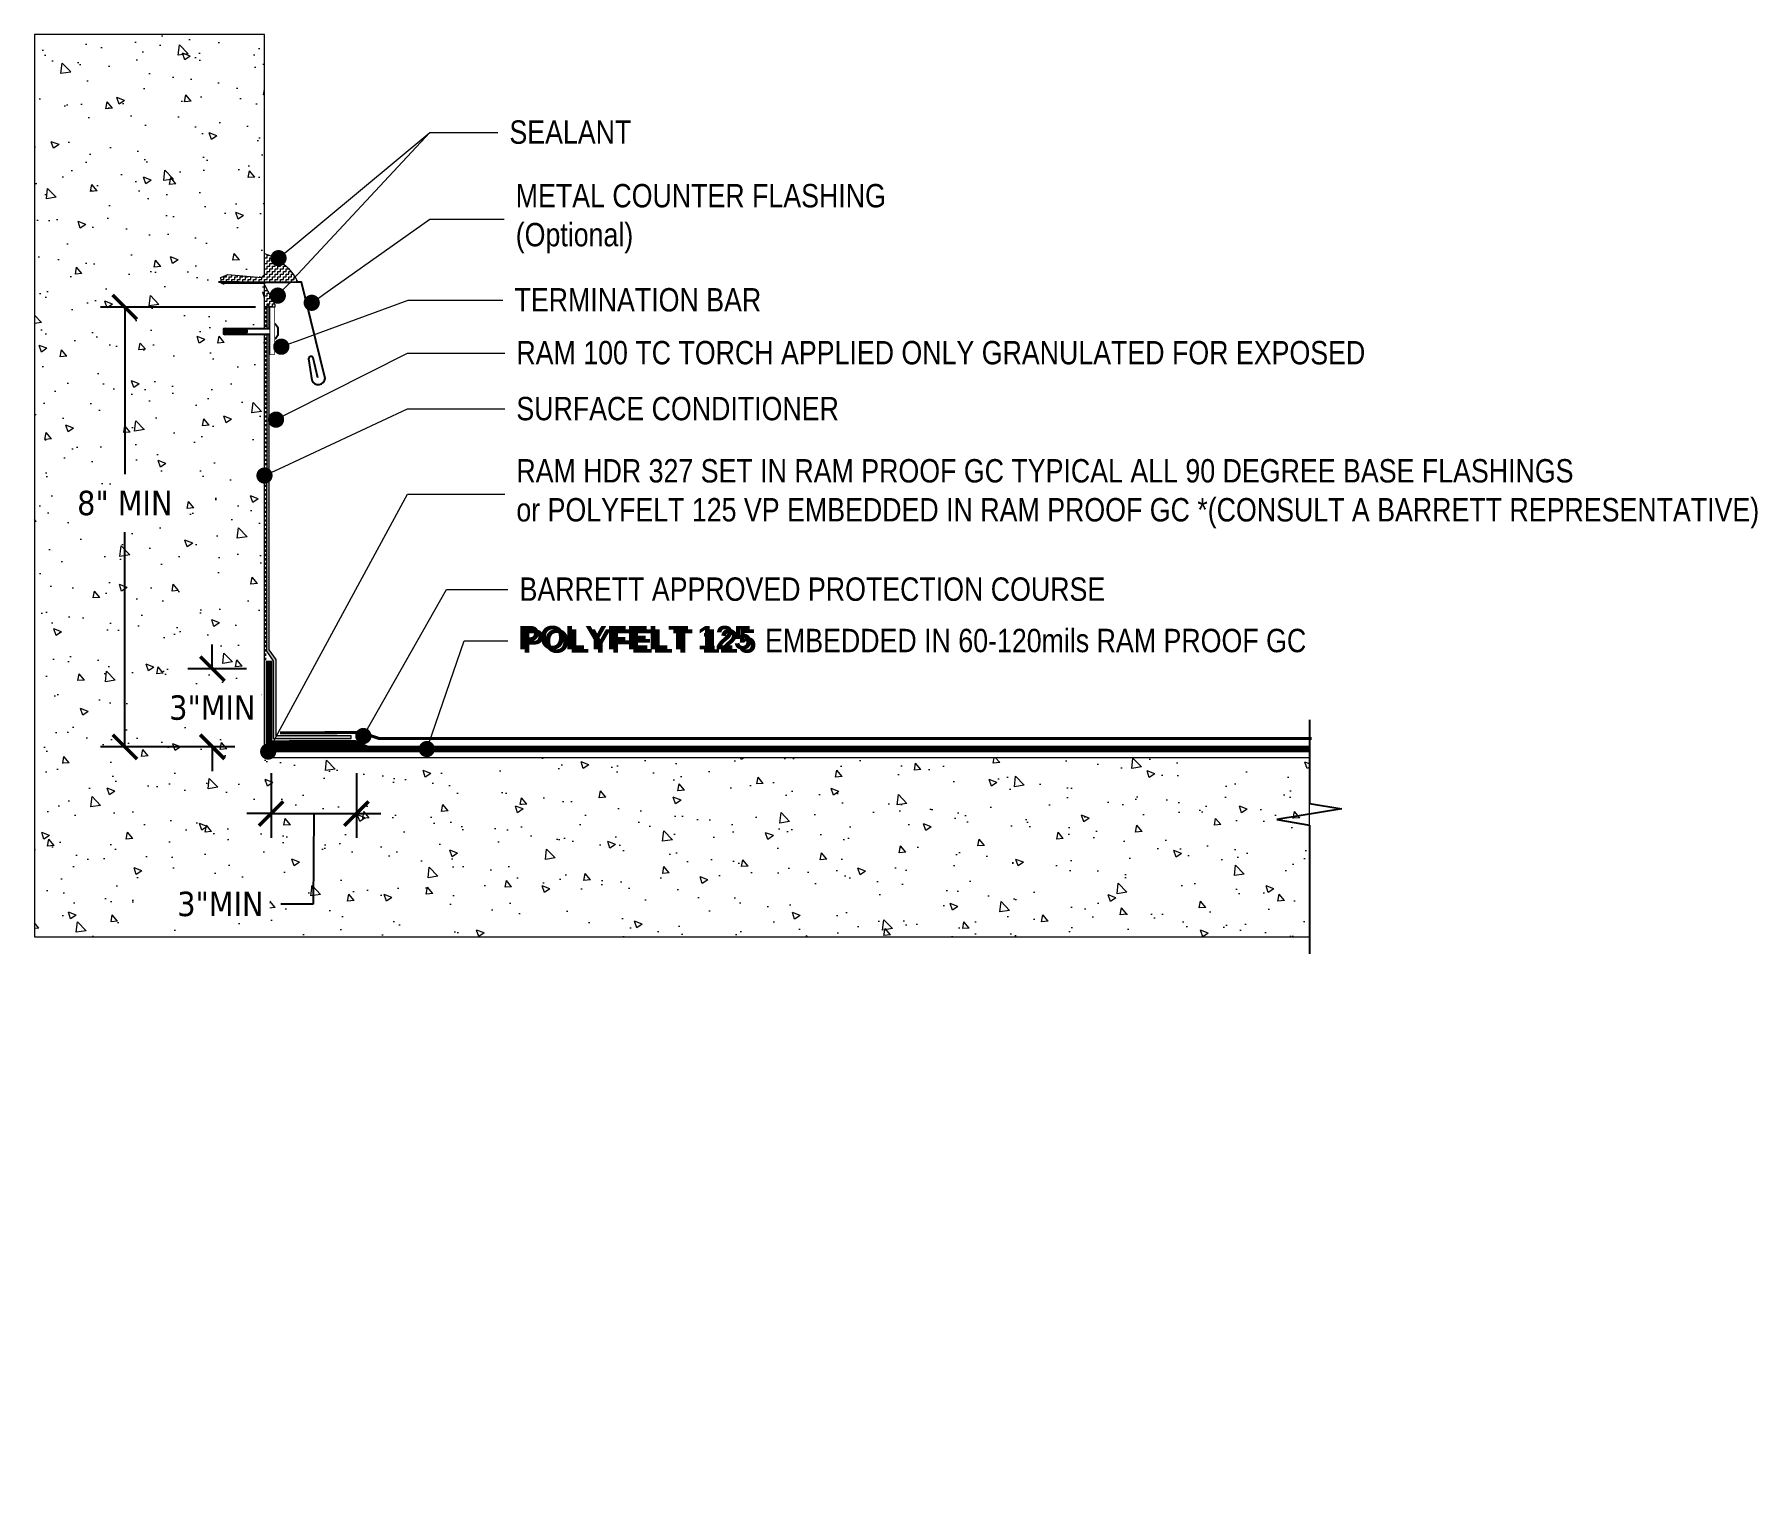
# Model space of a CAD drawing. Header units: inches. Extents: x 0 to 79.7, y -26.2 to 41.7.
import ezdxf
from ezdxf import colors
from ezdxf.entities.mleader import LeaderData, LeaderLine
from ezdxf.math import Vec2, Vec3

# ---------------------------------------------------------------- set-up
doc = ezdxf.new("R2010")
doc.units = ezdxf.units.IN
doc.header["$MEASUREMENT"] = 0
doc.set_wipeout_variables(frame=1)
doc.linetypes.add('Dashed - Dense', pattern=[0.8, 0.5, -0.3])
doc.linetypes.add('DASHED2', pattern=[0.1875, 0.125, -0.0625])
for name, color, linetype, lineweight in [('Dimensions', 20, 'Continuous', 0), ('Drainage Mat', 191, 'Continuous', 0), ('Others', 190, 'Continuous', 0), ('RAM HDR 327', 63, 'Continuous', 0), ('Ram Mastic', 191, 'Continuous', 0), ('RamProof SYSTEM MESH', 7, 'Continuous', 0), ('Text', 20, 'Continuous', 0)]:
    doc.layers.add(name, color=color, linetype=linetype, lineweight=lineweight)
doc.layers.add('Fastener', color=94, linetype='Continuous')
doc.layers.add('Primer', color=32, linetype='DASHED2')
doc.layers.add('Metal', color=17, linetype='Continuous', true_color=0x803345)
doc.layers.add('Protection Course', color=99, linetype='Dashed - Dense', lineweight=0, true_color=0x216123)
doc.layers.add('RamProof SYSTEM LIQUID', color=140, linetype='Continuous', lineweight=0, true_color=0x00bfff)
doc.styles.add('Annotative', font='tahoma.ttf')
doc.styles.get("Standard").update_dxf_attribs({"font": 'ARIALN.TTF'})
doc.dimstyles.new('Annotative', dxfattribs={"dimscale": 0, "dimtxt": 0.09375, "dimasz": 0.09375, "dimexe": 0.09375, "dimexo": 0.09375, "dimgap": 0.0625, "dimtad": 0, "dimtih": 1, "dimtoh": 1, "dimlfac": -1, "dimzin": 3, "dimdsep": 46, "dimlunit": 4, "dimtxsty": 'Annotative', "dimblk": 'ARCHTICK', "dimcen": 0.09, "dimclrd": 256, "dimclre": 256, "dimclrt": 256, "dimadec": 0, "dimazin": 2, "dimtfac": 1, "dimtix": 1, "dimtofl": 0, "dimtmove": 1, "dimatfit": 1, "dimldrblk": 'CLOSEDBLANK', "dimfxl": 1, "dimtfill": 1, "dimtolj": 1, "dimtzin": 0, "dimarcsym": 0})
pattern_1 = [(0, (-218.2431, 19.9986), (0.125, 0.125), [0.125, -0.125]), (90, (-218.1181, 19.9986), (-0.125, 0.125), [0.125, -0.125])]

# ---------------------------------------------------------------- blocks, each defined once
blk = doc.blocks.new('zamac')
blk.add_wipeout([(-2.344, 0.117), (-2.266, 0.137), (0, 0.137), (0, -0.137), (-2.266, -0.137), (-2.344, -0.117)])
at = {"color": 0, "linetype": 'Continuous', "ltscale": 1.75}
for points in [[(-2.266, 0.039), (-2.266, 0.137), (-2.344, 0.117), (-2.344, -0.117), (-2.266, -0.137), (-2.266, -0.039)], [(-2.344, -0.039), (-1.25, -0.039), (-1.25, 0.039), (-2.344, 0.039)], [(-2.266, 0.137), (0, 0.137)], [(0, -0.137), (-2.266, -0.137)]]:
    blk.add_lwpolyline(points, dxfattribs=at)
blk.add_lwpolyline([(0, -0.352), (0, 0.352), (0.02, 0.352, -0.236068), (0.051, 0.336), (0.148, 0.206, -0.162278), (0.156, 0.182), (0.156, -0.182, -0.162278), (0.148, -0.206), (0.051, -0.336, -0.236068), (0.02, -0.352)], format="xyb", close=True, dxfattribs=at)
blk = doc.blocks.new('flat term')
at = {"layer": 'Fastener'}
blk.add_blockref('zamac', (476.018, 15.024), dxfattribs=at)
at = {"layer": 'Drainage Mat'}
blk.add_lwpolyline([(476.018, 13.957), (475.831, 13.957), (475.831, 16.118), (476.018, 16.118)], close=True, dxfattribs=at)
blk.add_wipeout([(476.018, 13.957), (475.831, 13.957), (475.831, 16.118), (476.018, 16.118)]).dxf.layer = 'Fastener'
blk = doc.blocks.new('_Dot')
at = {"color": 0, "linetype": 'ByBlock', "lineweight": -2}
blk.add_line((-0.5, 0), (-1, 0), dxfattribs=at)
at = {"color": 0, "linetype": 'ByBlock', "const_width": 0.5}
blk.add_lwpolyline([(-0.25, 0, 1), (0.25, 0, 1)], format="xyb", close=True, dxfattribs=at)
blk = doc.blocks.new('_ArchTick')
at = {"color": 0, "linetype": 'ByBlock', "const_width": 0.15}
blk.add_lwpolyline([(-0.5, -0.5), (0.5, 0.5)], dxfattribs=at)
blk = doc.blocks.new('*D13')
at = {"layer": 'Defpoints', "color": 0, "transparency": 16777216}
for p in [(4.177, 29.099), (11.346, 29.099), (8.223, 8.78)]:
    blk.add_point(p, dxfattribs=at)
at = {"layer": 'Text', "lineweight": -2, "transparency": 16777216}
for p, q in [((10.221, 29.099), (3.052, 29.099)), ((4.177, 29.099), (4.177, 21.377)), ((4.177, 8.78), (4.177, 18.7)), ((7.098, 8.78), (3.052, 8.78))]:
    blk.add_line(p, q, dxfattribs=at)
at = {"layer": 'Text', "lineweight": -2, "transparency": 16777216, "xscale": 1.125, "yscale": 1.125, "zscale": 1.125}
for p, rotation in [((4.177, 29.099), 90), ((4.177, 8.78), 270)]:
    blk.add_blockref('_ArchTick', p, dxfattribs=dict(at, rotation=rotation))
at = {"layer": 'Text', "transparency": 16777216, "insert": (4.177, 20.039), "char_height": 1.125, "attachment_point": 5, "style": 'Annotative', "bg_fill": 3, "box_fill_scale": 1.25, "bg_fill_color": 9, "bg_fill_true_color": 13158600, "bg_fill_transparency": 0}
blk.add_mtext('\\A1;8" MIN', dxfattribs=at)
blk = doc.blocks.new('_ClosedBlank')
at = {"color": 0, "linetype": 'ByBlock', "lineweight": -2}
for p, q in [((-1, 0.17), (0, 0)), ((-1, 0.17), (-1, -0.17)), ((0, 0), (-1, -0.17))]:
    blk.add_line(p, q, dxfattribs=at)
blk = doc.blocks.new('*D14')
at = {"layer": 'Defpoints', "color": 0, "transparency": 16777216}
for p in [(10.935, 12.393), (8.223, 8.78), (10.385, 8.78)]:
    blk.add_point(p, dxfattribs=at)
at = {"layer": 'Dimensions', "lineweight": -2, "transparency": 16777216}
for p, q in [((8.223, 12.393), (8.223, 13.518)), ((9.81, 12.393), (7.098, 12.393)), ((9.26, 8.78), (7.098, 8.78)), ((8.223, 8.78), (8.223, 7.655))]:
    blk.add_line(p, q, dxfattribs=at)
at = {"layer": 'Dimensions', "lineweight": -2, "transparency": 16777216, "xscale": 1.125, "yscale": 1.125, "zscale": 1.125}
for p, rotation in [((8.223, 12.393), 270), ((8.223, 8.78), 90)]:
    blk.add_blockref('_ArchTick', p, dxfattribs=dict(at, rotation=rotation))
at = {"layer": 'Dimensions', "transparency": 16777216, "insert": (8.223, 10.586), "char_height": 1.125, "attachment_point": 5, "style": 'Annotative', "bg_fill": 3, "box_fill_scale": 1.25, "bg_fill_color": 9, "bg_fill_true_color": 13158600, "bg_fill_transparency": 0}
blk.add_mtext('\\A1;3"MIN', dxfattribs=at)
blk = doc.blocks.new('*D15')
at = {"layer": 'Defpoints', "color": 0, "transparency": 16777216}
for p in [(10.942, 8.697), (14.886, 8.685), (14.886, 5.696)]:
    blk.add_point(p, dxfattribs=at)
at = {"layer": 'Dimensions', "lineweight": -2, "transparency": 16777216}
for p, q in [((10.942, 7.572), (10.942, 4.571)), ((14.886, 7.56), (14.886, 4.571)), ((10.942, 5.696), (9.817, 5.696)), ((10.942, 5.696), (14.886, 5.696)), ((12.914, 5.696), (12.886, 1.512)), ((14.886, 5.696), (16.011, 5.696)), ((12.886, 1.512), (11.386, 1.512))]:
    blk.add_line(p, q, dxfattribs=at)
at = {"layer": 'Dimensions', "lineweight": -2, "transparency": 16777216, "xscale": 1.125, "yscale": 1.125, "zscale": 1.125}
blk.add_blockref('_ArchTick', (10.942, 5.696), dxfattribs=at)
at = {"layer": 'Dimensions', "lineweight": -2, "transparency": 16777216, "xscale": 1.125, "yscale": 1.125, "zscale": 1.125, "rotation": 180}
blk.add_blockref('_ArchTick', (14.886, 5.696), dxfattribs=at)
at = {"layer": 'Dimensions', "transparency": 16777216, "insert": (8.596, 1.512), "char_height": 1.125, "attachment_point": 5, "style": 'Annotative', "bg_fill": 3, "box_fill_scale": 1.25, "bg_fill_color": 9, "bg_fill_true_color": 13158600, "bg_fill_transparency": 0}
blk.add_mtext('\\A1;3"MIN', dxfattribs=at)

msp = doc.modelspace()

# ---------------------------------------------------------------- hatches: boundary and pattern name
at = {"layer": 'Others'}
h = msp.add_hatch(dxfattribs=at)
h.set_pattern_fill('CONCRETE___STRUCTURAL_0002', color=256, style=0, pattern_type=2)
h.set_pattern_definition([(130, (50.5038, 1.0427), (3.64368, 0.31878), [0.381, -4.191]), (185, (50.5038, 1.0427), (0.70486, 3.82114), [0.3048, -3.3528]), (79.5486, (50.2, 1.016), (-2.93883, 3.50235), [0.3238, -3.5618]), (133.816, (50.5038, 2.0587), (5.4216, 0.84084), [0.5715, -6.2865]), (83.364, (50.052, 1.9886), (-4.7481, 4.9485), [0.4857, -5.3427]), (188.816, (50.504, 2.0587), (-4.7481, 4.9485), [0.4572, -5.0292]), (159, (49.9958, 1.8047), (3.03229, 2.0453), [0.381, -4.191]), (214, (49.9958, 1.8047), (-1.23604, 3.68376), [0.3048, -3.3528]), (108.5486, (49.743, 1.6342), (-4.26833, 1.63845), [0.3238, -3.5618]), (142.5, (50.5038, 1.0427), (-0.061772, 1.6911), [0, -3.31216, 0, -3.4036, 0, -3.3655]), (172.5, (50.5038, 1.0427), (-1.336393, 2.00361), [0, -1.94056, 0, -3.23596, 0, -1.2827]), (212.5, (51.6366, 1.0427), (2.711818, 0.11458), [0, -1.27, 0, -3.9624, 0, -5.2578]), (222.5, (52.1446, 1.0427), (-2.96259, 0.50853), [0, -1.651, 0, -2.63144, 0, -3.7338])])
h.paths.add_polyline_path([(0, 41.702), (0, 0), (58.946, 0), (58.946, 8.28), (10.635, 8.28), (10.635, 30.184), (8.65, 30.198), (8.621, 30.47), (8.945, 30.612), (10.502, 30.47), (10.635, 30.612), (10.635, 41.702)])
at = {"layer": 'Protection Course'}
h = msp.add_hatch(dxfattribs=at)
h.set_pattern_fill('AGGREGAT', color=256, scale=0.3, pattern_type=2)
h.set_pattern_definition([(0, (-218.94623, 19.9986), (0.3, 0.3), [0.03, -0.045, 0.015, -0.045, 0.015, -0.15]), (0, (-218.79623, 20.0286), (0.3, 0.3), [0.015, -0.285]), (0, (-218.88623, 20.0436), (0.3, 0.3), [0.015, -0.03, 0.015, -0.24]), (0, (-218.73623, 20.0586), (0.3, 0.3), [0.03, -0.27]), (0, (-218.70623, 20.0736), (0.3, 0.3), [0.015, -0.285]), (0, (-218.79623, 20.1036), (0.3, 0.3), [0.03, -0.27]), (0, (-218.94623, 20.1186), (0.3, 0.3), [0.015, -0.03, 0.015, -0.075, 0.045, -0.12]), (0, (-218.73623, 20.1486), (0.3, 0.3), [0.03, -0.27]), (0, (-218.91623, 20.1636), (0.3, 0.3), [0.03, -0.015, 0.015, -0.12, 0.015, -0.105]), (0, (-218.93123, 20.1786), (0.3, 0.3), [0.015, -0.285]), (0, (-218.82623, 20.1936), (0.3, 0.3), [0.015, -0.015, 0.015, -0.255]), (0, (-218.87123, 20.2086), (0.3, 0.3), [0.015, -0.285]), (0, (-218.67623, 20.2236), (0.3, 0.3), [0.015, -0.285]), (0, (-218.81123, 20.2386), (0.3, 0.3), [0.015, -0.12, 0.015, -0.15]), (0, (-218.81123, 20.2536), (0.3, 0.3), [0.03, -0.27]), (0, (-218.75123, 20.2686), (0.3, 0.3), [0.03, -0.27]), (0, (-218.93123, 20.2836), (0.3, 0.3), [0.015, -0.18, 0.03, -0.075]), (90, (-218.94623, 20.1336), (-0.3, 0.3), [0.06, -0.06, 0.03, -0.15]), (90, (-218.93123, 20.1336), (-0.3, 0.3), [0.015, -0.105, 0.03, -0.15]), (90, (-218.91623, 20.0586), (-0.3, 0.3), [0.045, -0.255]), (90, (-218.90123, 20.0586), (-0.3, 0.3), [0.03, -0.27]), (90, (-218.88623, 20.0136), (-0.3, 0.3), [0.015, -0.18, 0.015, -0.015, 0.03, -0.045]), (90, (-218.85623, 20.0136), (-0.3, 0.3), [0.015, -0.105, 0.015, -0.165]), (90, (-218.84123, 20.1336), (-0.3, 0.3), [0.03, -0.045, 0.015, -0.015, 0.03, -0.165]), (90, (-218.82623, 20.0736), (-0.3, 0.3), [0.03, -0.165, 0.015, -0.09]), (90, (-218.81123, 20.0136), (-0.3, 0.3), [0.015, -0.015, 0.03, -0.24]), (90, (-218.78123, 20.2086), (-0.3, 0.3), [0.015, -0.285]), (90, (-218.76623, 20.2086), (-0.3, 0.3), [0.03, -0.03, 0.015, -0.015, 0.03, -0.18]), (90, (-218.75123, 20.0736), (-0.3, 0.3), [0.015, -0.015, 0.015, -0.03, 0.015, -0.21]), (90, (-218.70623, 20.1786), (-0.3, 0.3), [0.06, -0.24]), (90, (-218.69123, 20.1486), (-0.3, 0.3), [0.06, -0.045, 0.03, -0.165]), (90, (-218.67623, 20.0286), (-0.3, 0.3), [0.015, -0.045, 0.03, -0.21]), (90, (-218.66123, 20.0586), (-0.3, 0.3), [0.045, -0.255]), (45, (-218.82623, 19.9986), (0, 0.3), [0.021213, -0.40305107]), (45, (-218.66123, 20.0136), (0, 0.3), [0.021213, -0.36062507, 0.021213, -0.021213]), (45, (-218.85623, 20.0286), (0, 0.3), [0.021213, -0.169704, 0.021213, -0.21213407]), (45, (-218.78123, 20.0286), (0, 0.3), [0.021213, -0.33941207, 0.021213, -0.042426]), (45, (-218.76623, 20.0286), (0, 0.3), [0.042426, -0.169704, 0.042426, -0.16970807]), (45, (-218.84123, 20.0586), (0, 0.3), [0.02121, -0.19092, 0.02121, -0.02121, 0.02121, -0.14850407]), (45, (-218.69123, 20.0736), (0, 0.3), [0.021213, -0.021213, 0.021213, -0.36062507]), (45, (-218.90123, 20.0886), (0, 0.3), [0.021213, -0.254556, 0.021213, -0.12728207]), (45, (-218.66123, 20.1186), (0, 0.3), [0.02121, -0.02121, 0.02121, -0.084852, 0.02121, -0.25457207]), (45, (-218.84123, 20.1636), (0, 0.3), [0.021213, -0.40305107]), (45, (-218.91623, 20.1786), (0, 0.3), [0.0424263, -0.38183777]), (45, (-218.94623, 20.2086), (0, 0.3), [0.021213, -0.021213, 0.021213, -0.36062507]), (45, (-218.78123, 20.2536), (0, 0.3), [0.021213, -0.40305107]), (45, (-218.69123, 20.2836), (0, 0.3), [0.021213, -0.40305107]), (135, (-218.81123, 20.0286), (2e-17, 0.3), [0.021213, -0.40305107]), (135, (-218.79623, 20.0286), (2e-17, 0.3), [0.021213, -0.40305107]), (135, (-218.88623, 20.0436), (2e-17, 0.3), [0.021213, -0.084852, 0.042426, -0.27577307]), (135, (-218.94623, 20.0436), (2e-17, 0.3), [0.021213, -0.40305107]), (135, (-218.75123, 20.0886), (2e-17, 0.3), [0.021213, -0.16970562, 0.021213, -0.21213245]), (135, (-218.73623, 20.0886), (2e-17, 0.3), [0.02121, -0.12729, 0.02121, -0.12726, 0.02121, -0.10608407]), (135, (-218.91623, 20.1036), (2e-17, 0.3), [0.021213, -0.40305107]), (135, (-218.67623, 20.1186), (2e-17, 0.3), [0.04242, -0.106065, 0.02121, -0.02121, 0.02121, -0.21214907]), (135, (-218.87123, 20.1636), (2e-17, 0.3), [0.021213, -0.40305107]), (135, (-218.75123, 20.1636), (2e-17, 0.3), [0.0424263, -0.38183777]), (135, (-218.73623, 20.1636), (2e-17, 0.3), [0.021213, -0.40305107]), (135, (-218.82623, 20.1936), (2e-17, 0.3), [0.021213, -0.40305107]), (135, (-218.91623, 20.2386), (2e-17, 0.3), [0.021213, -0.40305107]), (135, (-218.67623, 20.2386), (2e-17, 0.3), [0.021213, -0.40305107]), (26.56505, (-218.91623, 19.9986), (0.3, 1e-10), [0.03354, -0.6372804]), (26.56505, (-218.94623, 20.0286), (0.3, 1e-10), [0.03354, -0.6372804]), (26.56505, (-218.94623, 20.0436), (0.3, 1e-10), [0.03354, -0.6372804]), (26.56505, (-218.87123, 20.0436), (0.3, 1e-10), [0.03354, -0.6372804]), (26.56505, (-218.88623, 20.1036), (0.3, 1e-10), [0.03354, -0.6372804]), (26.56505, (-218.88623, 20.1186), (0.3, 1e-10), [0.03354, -0.6372804]), (26.56505, (-218.82623, 20.1786), (0.3, 1e-10), [0.03354, -0.6372804]), (26.56505, (-218.81123, 20.1936), (0.3, 1e-10), [0.03354, -0.6372804]), (26.56505, (-218.93123, 20.2236), (0.3, 1e-10), [0.03354, -0.6372804]), (26.56505, (-218.84123, 20.2236), (0.3, 1e-10), [0.03354, -0.6372804]), (63.43495, (-218.69123, 19.9986), (2e-11, 0.3), [0.03354, -0.6372804]), (63.43495, (-218.76623, 20.0436), (2e-11, 0.3), [0.03354, -0.6372804]), (63.43495, (-218.81123, 20.0736), (2e-11, 0.3), [0.03354, -0.6372804]), (63.43495, (-218.76623, 20.1186), (2e-11, 0.3), [0.03354, -0.6372804]), (63.43495, (-218.75123, 20.1186), (2e-11, 0.3), [0.03354, -0.6372804]), (63.43495, (-218.85623, 20.1636), (2e-11, 0.3), [0.03354, -0.6372804]), (63.43495, (-218.88623, 20.1786), (2e-11, 0.3), [0.03354, -0.6372804]), (63.43495, (-218.76623, 20.2386), (2e-11, 0.3), [0.03354, -0.6372804]), (63.43495, (-218.88623, 20.2686), (2e-11, 0.3), [0.03354, -0.6372804]), (116.56505, (-218.93123, 20.1786), (-1e-10, 0.3), [0.03354, -0.6372804]), (116.56505, (-218.75123, 20.1786), (-1e-10, 0.3), [0.03354, -0.6372804]), (116.56505, (-218.94623, 20.1936), (-1e-10, 0.3), [0.03354, -0.6372804]), (116.56505, (-218.70623, 20.2386), (-1e-10, 0.3), [0.03354, -0.6372804]), (116.56505, (-218.90123, 20.2536), (-1e-10, 0.3), [0.03354, -0.6372804]), (116.56505, (-218.84123, 20.2686), (-1e-10, 0.3), [0.03354, -0.6372804]), (153.43495, (-218.82623, 19.9986), (-0.3, 1e-10), [0.03354, -0.6372804]), (153.43495, (-218.88623, 20.0286), (-0.3, 1e-10), [0.03354, -0.6372804]), (153.43495, (-218.67623, 20.0436), (-0.3, 1e-10), [0.03354, -0.6372804]), (153.43495, (-218.70623, 20.0736), (-0.3, 1e-10), [0.03354, -0.6372804]), (153.43495, (-218.82623, 20.1036), (-0.3, 1e-10), [0.03354, -0.6372804]), (153.43495, (-218.90123, 20.1186), (-0.3, 1e-10), [0.03354, -0.6372804]), (153.43495, (-218.81123, 20.1186), (-0.3, 1e-10), [0.03354, -0.6372804]), (153.43495, (-218.85623, 20.1486), (-0.3, 1e-10), [0.03354, -0.6372804]), (153.43495, (-218.85623, 20.2236), (-0.3, 1e-10), [0.03354, -0.6372804]), (153.43495, (-218.94623, 20.2836), (-0.3, 1e-10), [0.03354, -0.6372804]), (153.43495, (-218.76623, 20.2836), (-0.3, 1e-10), [0.03354, -0.6372804]), (153.43495, (-218.73623, 20.2836), (-0.3, 1e-10), [0.03354, -0.6372804])])
h.paths.add_polyline_path([(10.735, 13.2), (11.041, 12.76), (11.041, 9.289), (11.043, 9.289), (11.043, 9.166), (14.649, 9.166), (14.649, 9.289), (11.171, 9.289), (11.171, 12.811), (10.854, 13.263), (10.854, 29.174), (10.738, 29.174)])
at = {"layer": 'Ram Mastic'}
h = msp.add_hatch(dxfattribs=at)
h.set_pattern_fill('ZIGZAG', color=256)
h.set_pattern_definition(pattern_1)
edge = h.paths.add_edge_path()
edge.add_arc((9.83, 29.082), 2.627, 26.50142, 72.16471, ccw=False)
edge.add_line((12.181, 30.254), (10.635, 30.254))
edge.add_line((10.635, 30.254), (10.635, 30.184))
edge.add_line((10.635, 30.184), (8.65, 30.198))
edge.add_line((8.65, 30.198), (8.621, 30.47))
edge.add_line((8.621, 30.47), (8.945, 30.612))
edge.add_line((8.945, 30.612), (10.502, 30.47))
edge.add_line((10.502, 30.47), (10.635, 30.612))
edge.add_line((10.635, 30.612), (10.635, 31.582))
h = msp.add_hatch(dxfattribs=at)
h.set_pattern_fill('ZIGZAG', color=256)
h.set_pattern_definition(pattern_1)
h.paths.add_polyline_path([(10.635, 30.134), (11.114, 29.219), (11.114, 29.099), (10.635, 29.099)])

# ---------------------------------------------------------------- linework, layer by layer
at = {"linetype": 'Continuous'}
for p, q in [((58.946, 10.028), (58.946, 6.168)), ((60.446, 5.918), (57.446, 5.418)), ((58.946, 6.168), (60.446, 5.918)), ((57.446, 5.418), (58.946, 5.168)), ((58.946, 5.168), (58.946, -0.787))]:
    msp.add_line(p, q, dxfattribs=at)
at = {"layer": 'Metal', "linetype": 'Continuous'}
msp.add_lwpolyline([(13.094, 25.828), (12.893, 26.765, 0.706239), (12.671, 26.718), (12.819, 25.719, 0.781965), (13.44, 25.811), (12.34, 30.249, -0.003476), (8.502, 30.254)], format="xyb", dxfattribs=at)
at = {"layer": 'Others', "flags": 128}
msp.add_lwpolyline([(0, 41.702), (0, 0), (58.946, 0), (58.946, 8.28), (10.635, 8.28), (10.635, 30.184), (8.65, 30.198), (8.621, 30.47), (8.945, 30.612), (10.502, 30.47), (10.635, 30.612), (10.635, 41.702)], close=True, dxfattribs=at)
at = {"layer": 'Protection Course', "linetype": 'Continuous', "flags": 128}
msp.add_lwpolyline([(10.735, 13.2), (11.041, 12.76), (11.041, 9.289), (11.043, 9.289), (11.043, 9.166), (14.649, 9.166), (14.649, 9.289), (11.171, 9.289), (11.171, 12.811), (10.854, 13.263), (10.854, 29.174), (10.738, 29.174)], close=True, dxfattribs=at)
at = {"layer": 'Protection Course', "linetype": 'Dashed - Dense', "ltscale": 0.2, "const_width": 0.141}
msp.add_lwpolyline([(59.043, 9.171), (15.921, 9.171), (15.117, 9.442), (11.348, 9.427)], dxfattribs=at)
at = {"layer": 'RAM HDR 327', "const_width": 0.08}
msp.add_lwpolyline([(14.898, 8.685), (10.953, 8.687), (10.953, 12.395)], dxfattribs=at)
at = {"layer": 'Ram Mastic', "flags": 128}
msp.add_lwpolyline([(10.635, 31.582, -0.201923), (12.181, 30.254), (10.635, 30.254), (10.635, 30.184), (8.65, 30.198), (8.621, 30.47), (8.945, 30.612), (10.502, 30.47), (10.635, 30.612)], format="xyb", close=True, dxfattribs=at)
msp.add_lwpolyline([(10.635, 30.134), (11.114, 29.219), (11.114, 29.099), (10.635, 29.099)], close=True, dxfattribs=at)
at = {"layer": 'RamProof SYSTEM LIQUID', "const_width": 0.3}
for points in [[(10.843, 12.763), (10.843, 8.685), (15.975, 8.679)], [(58.953, 8.679), (15.402, 8.679), (14.814, 8.943), (10.989, 8.939)]]:
    msp.add_lwpolyline(points, dxfattribs=at)
at = {"layer": 'RamProof SYSTEM MESH'}
msp.add_lwpolyline([(58.953, 8.679), (15.402, 8.679), (14.814, 8.943), (10.987, 8.942)], dxfattribs=at)

# ---------------------------------------------------------------- texts
at = {"layer": 'RamProof SYSTEM LIQUID', "insert": (22.559, 14.209), "char_height": 1.08, "attachment_point": 1}
msp.add_mtext('{\\fArial|b1|i0|c0|p34;\\C140;\\c16760576;POLYFELT 125}', dxfattribs=at)
at = {"layer": 'RamProof SYSTEM MESH', "insert": (22.356, 14.37), "char_height": 1.08, "width": 12.67966, "attachment_point": 1}
msp.add_mtext('{\\fArial|b1|i0|c0|p34;POLYFELT 125}', dxfattribs=at)

# ---------------------------------------------------------------- leaders
at = {"layer": 'Text'}
ml = msp.add_multileader_mtext('Standard', dxfattribs=at)
ml.set_content('SEALANT', color=256)
ml.set_leader_properties(color=256, lineweight=0)
ml.set_arrow_properties(name='DOT')
ml.build(insert=Vec2(0, 0))
ml.multileader.update_dxf_attribs({"text_left_attachment_type": 2, "text_right_attachment_type": 2, "dogleg_length": 0.36, "arrow_head_size": 0.75, "scale": 12})
ctx = ml.context
ctx.base_point, ctx.scale, ctx.char_height, ctx.arrow_head_size, ctx.landing_gap_size, ctx.plane_origin = Vec3(21.419, 37.174), 12, 1.08, 0.75, 0.54, Vec3(10.921, 30.976)
ctx.left_attachment, ctx.right_attachment = 2, 2
notes = []
notes.append((ctx, [(1, (1, 1, 0), (18.277, 37.174), (1, 0), 3.142, [(0, [(11.285, 31.364)], 0, []), (1, [(11.25, 29.635)], 0, [])])]))
ctx.mtext.insert, ctx.mtext.flow_direction = Vec3(21.959, 37.732), 5
ml = msp.add_multileader_mtext('Standard', dxfattribs=at)
ml.set_content('\\A1;\\pxql,t0;{\\C256;METAL COUNTER FLASHING\\P(Optional)}', color=256)
ml.set_leader_properties(color=256, lineweight=0)
ml.set_arrow_properties(name='DOT')
ml.build(insert=Vec2(0, 0))
ml.multileader.update_dxf_attribs({"text_left_attachment_type": 2, "text_right_attachment_type": 2, "dogleg_length": 0.36, "arrow_head_size": 0.75, "scale": 12})
ctx = ml.context
ctx.base_point, ctx.scale, ctx.char_height, ctx.arrow_head_size, ctx.landing_gap_size, ctx.plane_origin = Vec3(21.711, 33.174), 12, 1.08, 0.75, 0.54, Vec3(13.295, 26.527)
ctx.left_attachment, ctx.right_attachment = 2, 2
notes.append((ctx, [(0, (1, 1, 0), (18.277, 33.174), (1, 0), 3.434, [(0, [(12.82, 29.302)], 0, [])])]))
ctx.mtext.insert, ctx.mtext.flow_direction = Vec3(22.251, 34.792), 5
ml = msp.add_multileader_mtext('Standard', dxfattribs=at)
ml.set_content('RAM 100 TC TORCH APPLIED ONLY GRANULATED FOR EXPOSED', color=256)
ml.set_leader_properties(color=256, lineweight=0)
ml.set_arrow_properties(name='DOT')
ml.build(insert=Vec2(0, 0))
ml.multileader.update_dxf_attribs({"text_left_attachment_type": 2, "text_right_attachment_type": 2, "dogleg_length": 0.36, "arrow_head_size": 0.75, "scale": 12})
ctx = ml.context
ctx.base_point, ctx.scale, ctx.char_height, ctx.arrow_head_size, ctx.landing_gap_size, ctx.plane_origin = Vec3(21.741, 26.98), 12, 1.08, 0.75, 0.54, Vec3(11.238, 23.994)
ctx.left_attachment, ctx.right_attachment = 2, 2
notes.append((ctx, [(0, (1, 1, 0), (17.241, 26.98), (1, 0), 4.5, [(0, [(11.169, 23.903)], 0, [])])]))
ctx.mtext.insert, ctx.mtext.flow_direction = Vec3(22.281, 27.538), 5
ml = msp.add_multileader_mtext('Standard', dxfattribs=at)
ml.set_content('BARRETT APPROVED PROTECTION COURSE', color=256)
ml.set_leader_properties(color=256, lineweight=0)
ml.set_arrow_properties(name='DOT')
ml.build(insert=Vec2(0, 0))
ml.multileader.update_dxf_attribs({"text_left_attachment_type": 2, "text_right_attachment_type": 2, "dogleg_length": 0.36, "arrow_head_size": 0.75, "scale": 12})
ctx = ml.context
ctx.base_point, ctx.scale, ctx.char_height, ctx.arrow_head_size, ctx.landing_gap_size, ctx.plane_origin = Vec3(21.888, 16.051), 12, 1.08, 0.75, 0.54, Vec3(23.406, 9.171)
ctx.left_attachment, ctx.right_attachment = 2, 2
notes.append((ctx, [(0, (1, 1, 0), (19.048, 16.051), (1, 0), 2.84, [(0, [(15.207, 9.282)], 0, [])])]))
ctx.mtext.insert, ctx.mtext.flow_direction = Vec3(22.428, 16.609), 5
ml = msp.add_multileader_mtext('Standard', dxfattribs=at)
ml.set_content('{\\C7;                                 }EMBEDDED IN 60-120mils RAM PROOF GC ', color=256)
ml.set_leader_properties(color=256, lineweight=0)
ml.set_arrow_properties(name='DOT')
ml.build(insert=Vec2(0, 0))
ml.multileader.update_dxf_attribs({"text_left_attachment_type": 2, "text_right_attachment_type": 2, "dogleg_length": 0.36, "arrow_head_size": 0.75, "scale": 12})
ctx = ml.context
ctx.base_point, ctx.scale, ctx.char_height, ctx.arrow_head_size, ctx.landing_gap_size, ctx.plane_origin = Vec3(21.888, 13.676), 12, 1.08, 0.75, 0.54, Vec3(15.052, 18.779)
ctx.left_attachment, ctx.right_attachment = 2, 2
notes.append((ctx, [(0, (1, 1, 0), (19.869, 13.676), (1, 0), 2.019, [(0, [(18.139, 8.679)], 0, [])])]))
ctx.mtext.insert, ctx.mtext.flow_direction = Vec3(22.428, 14.235), 5
for ctx, leaders in notes:
    for number, flags, end, landing, length, lines in leaders:
        leader = LeaderData()
        leader.index, (leader.has_last_leader_line, leader.has_dogleg_vector, leader.attachment_direction) = number, flags
        leader.last_leader_point, leader.dogleg_vector, leader.dogleg_length = Vec3(end), Vec3(landing), length
        for number, points, colour, breaks in lines:
            line = LeaderLine()
            line.index, line.vertices, line.color, line.breaks = number, Vec3.list(points), colors.encode_raw_color(colour), breaks
            leader.lines.append(line)
        ctx.leaders.append(leader)

# ---------------------------------------------------------------- next in the draw order: dimensions: what is measured, and where the dimension line sits
dim = msp.add_linear_dim(base=(4.177, 29.099), p1=(8.223, 8.78), p2=(11.346, 29.099), angle=90, text='8" MIN', dimstyle='Annotative', override={"dimscale": 0}, dxfattribs=at)
dim.commit()
dim.dimension.update_dxf_attribs({"geometry": '*D13', "text_midpoint": (4.177, 20.039), "dimtype": 160})

# ---------------------------------------------------------------- next in the draw order: dimensions: what is measured, and where the dimension line sits
at = {"layer": 'Dimensions'}
dim = msp.add_linear_dim(base=(8.223, 8.78), p1=(10.935, 12.393), p2=(10.385, 8.78), angle=90, text='3"MIN', dimstyle='Annotative', override={"dimscale": 0}, dxfattribs=at)
dim.commit()
dim.dimension.update_dxf_attribs({"geometry": '*D14', "text_midpoint": (8.223, 10.586)})

# ---------------------------------------------------------------- next in the draw order: leaders
at = {"layer": 'Text'}
ml = msp.add_multileader_mtext('Standard', dxfattribs=at)
ml.set_content('SURFACE CONDITIONER', color=256)
ml.set_leader_properties(color=256, lineweight=0)
ml.set_arrow_properties(name='DOT')
ml.build(insert=Vec2(0, 0))
ml.multileader.update_dxf_attribs({"text_left_attachment_type": 2, "text_right_attachment_type": 2, "dogleg_length": 0.36, "arrow_head_size": 0.75, "scale": 12})
ctx = ml.context
ctx.base_point, ctx.scale, ctx.char_height, ctx.arrow_head_size, ctx.landing_gap_size, ctx.plane_origin = Vec3(21.741, 24.395), 12, 1.08, 0.75, 0.54, Vec3(11.238, 21.409)
ctx.left_attachment, ctx.right_attachment = 2, 2
notes = []
notes.append((ctx, [(0, (1, 1, 0), (17.241, 24.395), (1, 0), 4.5, [(0, [(10.635, 21.318)], 0, [])])]))
ctx.mtext.insert, ctx.mtext.flow_direction = Vec3(22.281, 24.953), 5
for ctx, leaders in notes:
    for number, flags, end, landing, length, lines in leaders:
        leader = LeaderData()
        leader.index, (leader.has_last_leader_line, leader.has_dogleg_vector, leader.attachment_direction) = number, flags
        leader.last_leader_point, leader.dogleg_vector, leader.dogleg_length = Vec3(end), Vec3(landing), length
        for number, points, colour, breaks in lines:
            line = LeaderLine()
            line.index, line.vertices, line.color, line.breaks = number, Vec3.list(points), colors.encode_raw_color(colour), breaks
            leader.lines.append(line)
        ctx.leaders.append(leader)

# ---------------------------------------------------------------- next in the draw order: linework, layer by layer
at = {"layer": 'Primer', "ltscale": 0.2}
msp.add_lwpolyline([(10.677, 12.794), (10.677, 29.174)], dxfattribs=at)

# ---------------------------------------------------------------- next in the draw order: dimensions: what is measured, and where the dimension line sits
at = {"layer": 'Dimensions'}
dim = msp.add_linear_dim(base=(14.886, 5.696), p1=(10.942, 8.697), p2=(14.886, 8.685), text='3"MIN', dimstyle='Annotative', override={"dimscale": 0}, dxfattribs=at)
dim.commit()
dim.dimension.update_dxf_attribs({"geometry": '*D15', "text_midpoint": (10.636, 1.512), "dimtype": 160})

# ---------------------------------------------------------------- next in the draw order: block references
at = {"layer": 'Fastener'}
msp.add_blockref('flat term', (-464.929, 12.956), dxfattribs=at)

# ---------------------------------------------------------------- next in the draw order: leaders
at = {"layer": 'Text'}
ml = msp.add_multileader_mtext('Standard', dxfattribs=at)
ml.set_content('RAM HDR 327 SET IN RAM PROOF GC TYPICAL ALL 90 DEGREE BASE FLASHINGS \\Por POLYFELT 125 VP EMBEDDED IN RAM PROOF GC *(CONSULT A BARRETT REPRESENTATIVE)', color=256)
ml.set_leader_properties(color=256, lineweight=0)
ml.set_arrow_properties(name='DOT')
ml.build(insert=Vec2(0, 0))
ml.multileader.update_dxf_attribs({"text_left_attachment_type": 2, "text_right_attachment_type": 2, "dogleg_length": 0.36, "arrow_head_size": 0.75})
ctx = ml.context
ctx.base_point, ctx.char_height, ctx.arrow_head_size, ctx.landing_gap_size, ctx.plane_origin = Vec3(21.741, 20.46), 1.08, 0.75, 0.54, Vec3(7.443, -7.525)
ctx.left_attachment, ctx.right_attachment = 2, 2
notes = []
notes.append((ctx, [(1, (1, 1, 0), (17.241, 20.46), (1, 0), 4.5, [(0, [(10.807, 8.564)], 0, [])])]))
ctx.mtext.insert, ctx.mtext.defined_height, ctx.mtext.flow_direction = Vec3(22.281, 22.078), 4.831, 5
for ctx, leaders in notes:
    for number, flags, end, landing, length, lines in leaders:
        leader = LeaderData()
        leader.index, (leader.has_last_leader_line, leader.has_dogleg_vector, leader.attachment_direction) = number, flags
        leader.last_leader_point, leader.dogleg_vector, leader.dogleg_length = Vec3(end), Vec3(landing), length
        for number, points, colour, breaks in lines:
            line = LeaderLine()
            line.index, line.vertices, line.color, line.breaks = number, Vec3.list(points), colors.encode_raw_color(colour), breaks
            leader.lines.append(line)
        ctx.leaders.append(leader)

# ---------------------------------------------------------------- next in the draw order: leaders
ml = msp.add_multileader_mtext('Standard', dxfattribs=at)
ml.set_content('TERMINATION BAR', color=256)
ml.set_leader_properties(color=256, lineweight=0)
ml.set_arrow_properties(name='DOT')
ml.build(insert=Vec2(0, 0))
ml.multileader.update_dxf_attribs({"text_left_attachment_type": 2, "text_right_attachment_type": 2, "dogleg_length": 0.36, "arrow_head_size": 0.75, "scale": 12})
ctx = ml.context
ctx.base_point, ctx.scale, ctx.char_height, ctx.arrow_head_size, ctx.landing_gap_size, ctx.plane_origin = Vec3(21.653, 29.421), 12, 1.08, 0.75, 0.54, Vec3(7.522, 28.472)
ctx.left_attachment, ctx.right_attachment = 2, 2
notes = []
notes.append((ctx, [(1, (1, 1, 0), (17.284, 29.421), (1, 0), 4.37, [(0, [(11.412, 27.273)], 0, [])])]))
ctx.mtext.insert, ctx.mtext.flow_direction = Vec3(22.193, 29.98), 5
for ctx, leaders in notes:
    for number, flags, end, landing, length, lines in leaders:
        leader = LeaderData()
        leader.index, (leader.has_last_leader_line, leader.has_dogleg_vector, leader.attachment_direction) = number, flags
        leader.last_leader_point, leader.dogleg_vector, leader.dogleg_length = Vec3(end), Vec3(landing), length
        for number, points, colour, breaks in lines:
            line = LeaderLine()
            line.index, line.vertices, line.color, line.breaks = number, Vec3.list(points), colors.encode_raw_color(colour), breaks
            leader.lines.append(line)
        ctx.leaders.append(leader)

doc.saveas('drawing.dxf')
